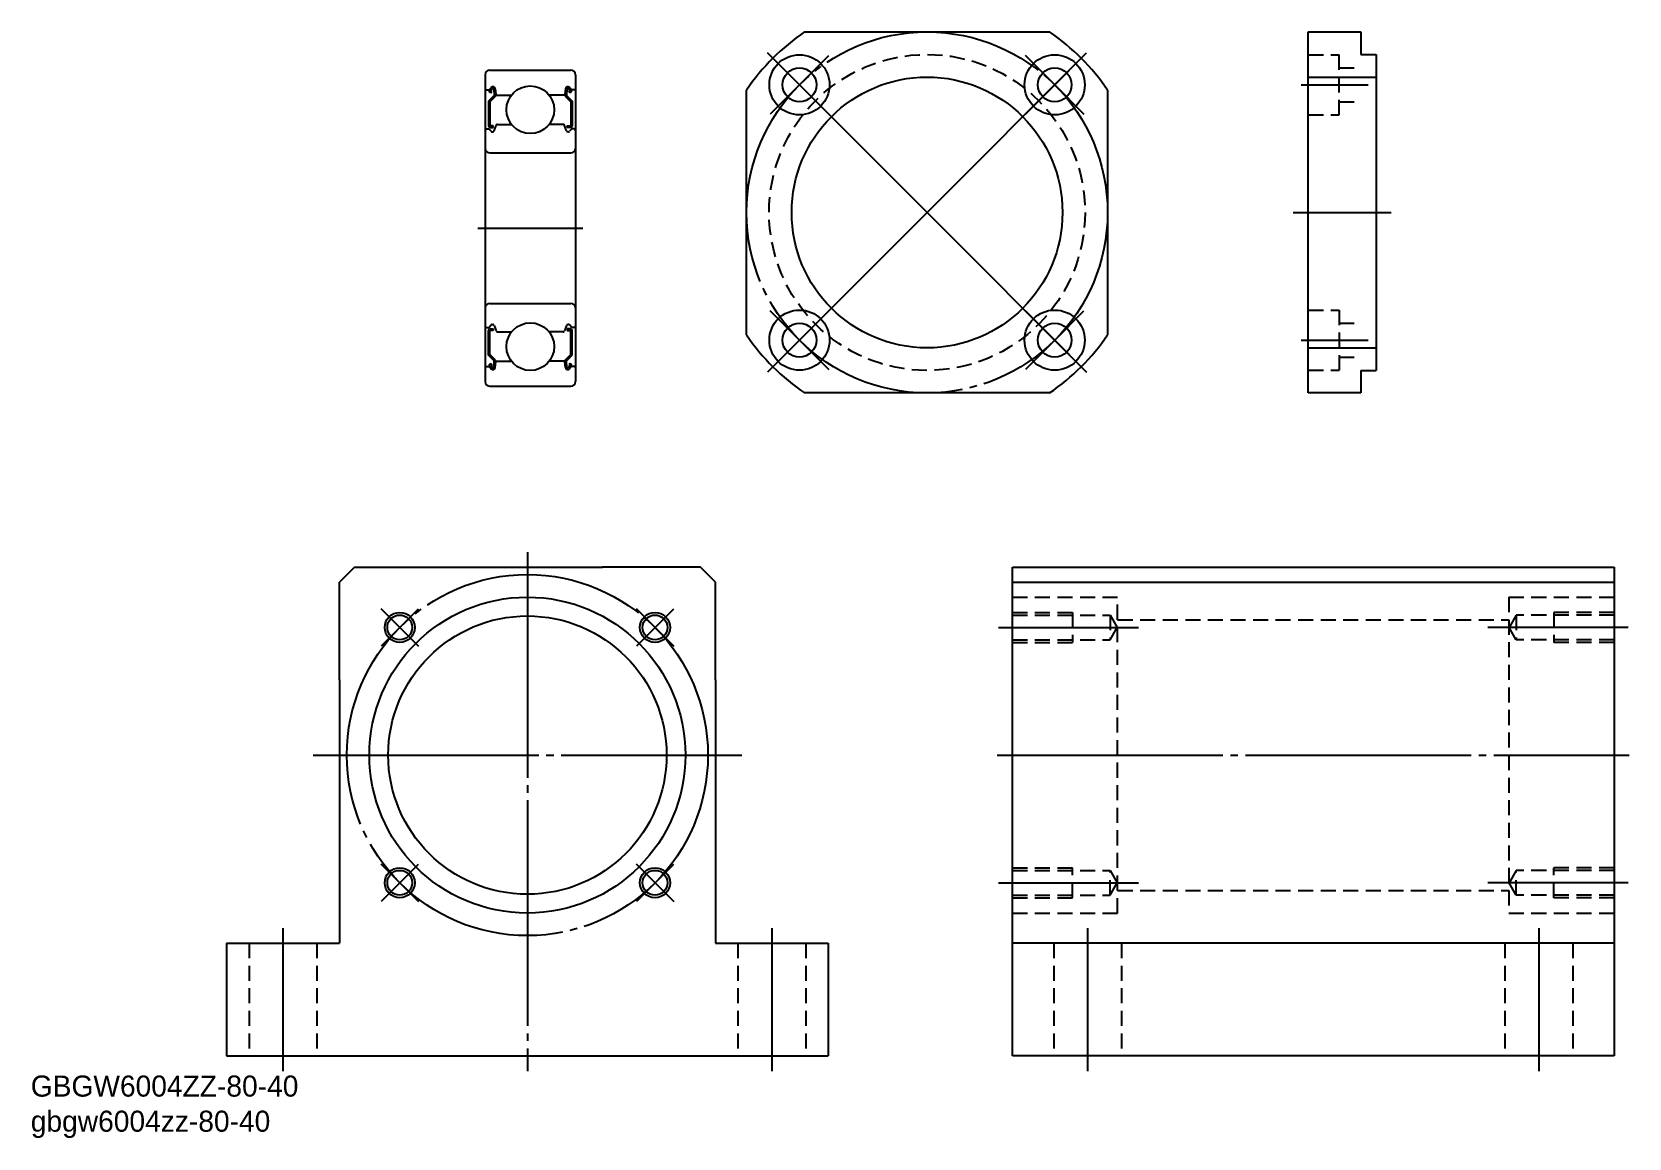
# Model space of a CAD drawing. Extents: x -162 to 50, y -33 to 114.
import ezdxf

# ---------------------------------------------------------------- set-up
doc = ezdxf.new("R2010")
doc.units = 0
doc.linetypes.add('CENTER', pattern=[33, 30, -1, 1, -1])
doc.linetypes.add('DASHED', pattern=[3, 2, -1])
doc.layers.get('0').update_dxf_attribs({"linetype": 'CONTINUOUS'})
doc.layers.add('CENTER', color=7, linetype='CONTINUOUS')

# ---------------------------------------------------------------- blocks, each defined once
blk = doc.blocks.new('*U2')
at = {"linetype": 'CONTINUOUS'}
for s, p in [('GBGW6004ZZ-80-40', (-162.27, -27.28)), ('gbgw6004zz-80-40', (-162.27, -31.95))]:
    blk.add_text(s, height=2.8, dxfattribs=at).set_placement(p)

msp = doc.modelspace()

# ---------------------------------------------------------------- linework, layer by layer
at = {"color": 7, "linetype": 'CONTINUOUS'}
for p, q in [((-59.38, 114.26), (-26.82, 114.26)), ((7.59, 114.26), (14.59, 114.26)), ((7.59, 66.26), (7.59, 114.26)), ((14.59, 114.26), (14.59, 111.26)), ((14.59, 111.26), (16.59, 111.26)), ((16.59, 111.26), (16.59, 69.26)), ((-67.1, 73.98), (-67.1, 106.54)), ((-19.1, 106.54), (-19.1, 73.98)), ((7.59, 108.26), (16.59, 108.26)), ((7.59, 72.26), (16.59, 72.26)), ((14.59, 69.26), (16.59, 69.26)), ((14.59, 69.26), (14.59, 66.26)), ((-26.82, 66.26), (-59.38, 66.26)), ((14.59, 66.26), (7.59, 66.26)), ((-119.24, 43.12), (-121.24, 41.12)), ((-119.24, 43.12), (-106.24, 43.12)), ((-106.24, 43.12), (-86.24, 43.12)), ((-73.24, 43.12), (-86.24, 43.12)), ((-71.24, 41.12), (-73.24, 43.12)), ((-31.76, 43.12), (48.24, 43.12)), ((-31.76, -21.88), (-31.76, 43.12)), ((-31.76, -21.88), (-31.76, 43.12)), ((48.24, 43.12), (48.24, -21.88)), ((-121.24, 28.12), (-121.24, 41.12)), ((-71.24, 28.12), (-71.24, 41.12)), ((-31.76, 41.12), (48.24, 41.12)), ((-121.24, 28.12), (-121.24, -6.88)), ((-71.24, 28.12), (-71.24, -6.88)), ((-136.24, -6.88), (-121.24, -6.88)), ((-136.24, -6.88), (-136.24, -21.88)), ((-71.24, -6.88), (-56.24, -6.88)), ((-56.24, -6.88), (-56.24, -21.88)), ((48.24, -6.88), (-31.76, -6.88)), ((-136.24, -21.88), (-56.24, -21.88)), ((48.24, -21.88), (-31.76, -21.88))]:
    msp.add_line(p, q, dxfattribs=at)
at = {"color": 3, "linetype": 'DASHED'}
for p, q in [((7.59, 111.23), (11.69, 111.23)), ((11.69, 103.23), (11.69, 111.23)), ((11.69, 109.48), (14.59, 109.48)), ((11.69, 104.98), (14.59, 104.98)), ((7.59, 103.23), (11.69, 103.23)), ((7.59, 77.29), (11.69, 77.29)), ((11.69, 77.29), (11.69, 69.29)), ((11.69, 75.54), (14.59, 75.54)), ((11.69, 71.04), (14.59, 71.04)), ((7.59, 69.29), (11.69, 69.29)), ((-31.76, 39.12), (-17.76, 39.12)), ((-17.76, -2.88), (-17.76, 39.12)), ((34.24, 39.12), (48.24, 39.12)), ((34.24, 39.12), (34.24, -2.88)), ((-31.76, 37.09), (-23.76, 37.09)), ((-31.76, 36.74), (-18.76, 36.74)), ((-23.76, 37.09), (-23.76, 33.09)), ((-18.76, 36.74), (-18.76, 33.44)), ((-18.76, 36.74), (-17.81, 35.09)), ((-17.76, 36.12), (34.24, 36.12)), ((35.24, 36.74), (34.28, 35.09)), ((35.24, 36.74), (35.24, 33.44)), ((48.24, 36.74), (35.24, 36.74)), ((40.24, 37.09), (40.24, 33.09)), ((48.24, 37.09), (40.24, 37.09)), ((-18.76, 33.44), (-17.81, 35.09)), ((35.24, 33.44), (34.28, 35.09)), ((-31.76, 33.44), (-18.76, 33.44)), ((-31.76, 33.09), (-23.76, 33.09)), ((48.24, 33.44), (35.24, 33.44)), ((48.24, 33.09), (40.24, 33.09)), ((-31.76, 3.15), (-23.76, 3.15)), ((-31.76, 2.8), (-18.76, 2.8)), ((-23.76, -0.85), (-23.76, 3.15)), ((-18.76, -0.5), (-18.76, 2.8)), ((-18.76, 2.8), (-17.81, 1.15)), ((35.24, 2.8), (34.28, 1.15)), ((35.24, -0.5), (35.24, 2.8)), ((48.24, 2.8), (35.24, 2.8)), ((40.24, -0.85), (40.24, 3.15)), ((48.24, 3.15), (40.24, 3.15)), ((-18.76, -0.5), (-17.81, 1.15)), ((-17.76, 0.12), (34.24, 0.12)), ((35.24, -0.5), (34.28, 1.15)), ((-31.76, -0.5), (-18.76, -0.5)), ((-31.76, -0.85), (-23.76, -0.85)), ((48.24, -0.5), (35.24, -0.5)), ((48.24, -0.85), (40.24, -0.85)), ((-31.76, -2.88), (-17.76, -2.88)), ((34.24, -2.88), (48.24, -2.88)), ((-133.24, -6.88), (-133.24, -21.88)), ((-124.24, -6.88), (-124.24, -21.88)), ((-68.24, -6.88), (-68.24, -21.88)), ((-59.24, -6.88), (-59.24, -21.88)), ((-26.26, -6.88), (-26.26, -21.88)), ((-17.26, -6.88), (-17.26, -21.88)), ((33.74, -6.88), (33.74, -21.88)), ((42.74, -6.88), (42.74, -21.88))]:
    msp.add_line(p, q, dxfattribs=at)
for p, q in [((-101.85, 108.57), (-101.85, 67.77)), ((-101.25, 109.17), (-90.45, 109.17)), ((-89.85, 108.57), (-89.85, 67.77)), ((-101.75, 106.57), (-101.29, 106.57)), ((-101.29, 106.57), (-101.04, 106.87)), ((-101.11, 106.16), (-101.26, 106.29)), ((-101.14, 106.44), (-100.89, 106.74)), ((-100.98, 106.32), (-101.14, 106.44)), ((-101.11, 106.16), (-100.98, 106.32)), ((-100.71, 106.68), (-100.67, 105.81)), ((-100.51, 106.7), (-100.45, 105.97)), ((-100.47, 106.19), (-100.47, 105.72)), ((-91.19, 106.7), (-91.25, 105.97)), ((-91.23, 106.19), (-91.23, 105.72)), ((-90.99, 106.68), (-91.03, 105.81)), ((-90.56, 106.44), (-90.81, 106.74)), ((-90.71, 106.32), (-90.56, 106.44)), ((-90.59, 106.16), (-90.71, 106.32)), ((-90.41, 106.57), (-90.66, 106.87)), ((-90.59, 106.16), (-90.43, 106.29)), ((-89.95, 106.57), (-90.41, 106.57)), ((-100.67, 105.81), (-101.42, 105.06)), ((-101.42, 105.06), (-101.42, 101.77)), ((-100.47, 105.72), (-101.22, 104.97)), ((-101.22, 104.97), (-101.22, 101.77)), ((-100.35, 105.87), (-98.35, 105.87)), ((-91.35, 105.87), (-93.34, 105.87)), ((-91.23, 105.72), (-90.48, 104.97)), ((-91.03, 105.81), (-90.28, 105.06)), ((-90.48, 104.97), (-90.48, 101.77)), ((-90.28, 105.06), (-90.28, 101.77)), ((-100.21, 101.97), (-98.35, 101.97)), ((-91.49, 101.97), (-93.34, 101.97)), ((-101.65, 101.37), (-101.35, 101.37)), ((-101.35, 101.37), (-101.07, 101.05)), ((-100.77, 101.77), (-101.22, 101.77)), ((-101.22, 101.57), (-100.77, 101.57)), ((-100.92, 100.97), (-100.85, 100.97)), ((-100.77, 101.57), (-100.77, 101.77)), ((-100.67, 101.11), (-100.4, 101.84)), ((-91.03, 101.11), (-91.3, 101.84)), ((-90.93, 101.77), (-90.48, 101.77)), ((-90.93, 101.57), (-90.93, 101.77)), ((-90.48, 101.57), (-90.93, 101.57)), ((-90.78, 100.97), (-90.84, 100.97)), ((-90.35, 101.37), (-90.62, 101.05)), ((-90.05, 101.37), (-90.35, 101.37)), ((-101.25, 98.17), (-90.45, 98.17)), ((-101.25, 78.17), (-90.45, 78.17)), ((-101.65, 74.97), (-101.35, 74.97)), ((-101.42, 71.29), (-101.42, 74.57)), ((-101.35, 74.97), (-101.07, 75.3)), ((-101.22, 74.77), (-100.77, 74.77)), ((-100.77, 74.57), (-101.22, 74.57)), ((-101.22, 71.37), (-101.22, 74.57)), ((-100.92, 75.37), (-100.85, 75.37)), ((-100.77, 74.77), (-100.77, 74.57)), ((-100.67, 75.24), (-100.4, 74.51)), ((-100.21, 74.37), (-98.35, 74.37)), ((-91.49, 74.37), (-93.34, 74.37)), ((-91.03, 75.24), (-91.3, 74.51)), ((-90.48, 74.77), (-90.93, 74.77)), ((-90.93, 74.77), (-90.93, 74.57)), ((-90.93, 74.57), (-90.48, 74.57)), ((-90.78, 75.37), (-90.84, 75.37)), ((-90.35, 74.97), (-90.62, 75.3)), ((-90.48, 71.37), (-90.48, 74.57)), ((-90.05, 74.97), (-90.35, 74.97)), ((-90.28, 71.29), (-90.28, 74.57)), ((-100.67, 70.54), (-101.42, 71.29)), ((-101.11, 70.18), (-101.26, 70.06)), ((-100.47, 70.62), (-101.22, 71.37)), ((-101.11, 70.18), (-100.98, 70.03)), ((-100.71, 69.66), (-100.67, 70.54)), ((-100.51, 69.64), (-100.45, 70.38)), ((-100.47, 70.15), (-100.47, 70.62)), ((-100.35, 70.47), (-98.35, 70.47)), ((-91.35, 70.47), (-93.34, 70.47)), ((-91.19, 69.64), (-91.25, 70.38)), ((-91.23, 70.62), (-90.48, 71.37)), ((-91.23, 70.15), (-91.23, 70.62)), ((-91.03, 70.54), (-90.28, 71.29)), ((-90.99, 69.66), (-91.03, 70.54)), ((-90.59, 70.18), (-90.71, 70.03)), ((-90.59, 70.18), (-90.43, 70.06)), ((-101.75, 69.77), (-101.29, 69.77)), ((-101.29, 69.77), (-101.04, 69.48)), ((-100.98, 70.03), (-101.14, 69.9)), ((-101.14, 69.9), (-100.89, 69.6)), ((-90.56, 69.9), (-90.81, 69.6)), ((-90.71, 70.03), (-90.56, 69.9)), ((-90.41, 69.77), (-90.66, 69.48)), ((-89.95, 69.77), (-90.41, 69.77)), ((-101.25, 67.17), (-90.45, 67.17)), ((-98.35, 67.17), (-98.35, 67.17)), ((-95.85, 67.17), (-95.85, 67.17))]:
    msp.add_line(p, q)
msp.add_circle((-43.1, 90.26), 21, dxfattribs=at)
at = {"color": 7, "linetype": 'CONTINUOUS'}
for centre, radius in [((-60.07, 107.23), 4), ((-26.13, 107.23), 4), ((-60.07, 107.23), 2.25), ((-26.13, 107.23), 2.25), ((-43.1, 90.26), 18), ((-60.07, 73.29), 4), ((-60.07, 73.29), 4), ((-26.13, 73.29), 4), ((-60.07, 73.29), 2.25), ((-60.07, 73.29), 2.25), ((-26.13, 73.29), 2.25), ((-96.24, 18.12), 21), ((-113.21, 35.09), 1.65), ((-96.24, 18.12), 18.5), ((-79.27, 35.09), 1.65), ((-113.21, 1.15), 1.65), ((-79.27, 1.15), 1.65)]:
    msp.add_circle(centre, radius, dxfattribs=at)
for centre in [(-95.85, 103.92), (-95.85, 72.42)]:
    msp.add_circle(centre, 3.17)
at = {"color": 3, "linetype": 'CONTINUOUS'}
for centre in [(-113.21, 35.09), (-79.27, 35.09), (-113.21, 1.15), (-79.27, 1.15)]:
    msp.add_circle(centre, 2, dxfattribs=at)
at = {"color": 7, "linetype": 'CONTINUOUS'}
for start, end in [(124.1484, 145.8516), (34.1484, 55.8516), (214.1484, 235.8516), (304.1484, 325.8516)]:
    msp.add_arc((-43.1, 90.26), 29, start, end, dxfattribs=at)
for centre, radius, start, end in [((-101.25, 108.57), 0.6, 90, 180), ((-90.45, 108.57), 0.6, 0, 90), ((-101.75, 106.67), 0.1, 180, 270), ((-101.14, 106.45), 0.2, 140.002, 230.0826), ((-100.81, 106.68), 0.3, 4.9967, 140.002), ((-100.81, 106.68), 0.1, 2.8198, 140.0002), ((-90.89, 106.68), 0.3, 39.998, 175.0033), ((-90.89, 106.68), 0.1, 39.9998, 177.1802), ((-90.56, 106.45), 0.2, 309.9174, 39.998), ((-89.95, 106.67), 0.1, 270, 0), ((-100.35, 105.97), 0.1, 184.9967, 270), ((-91.35, 105.97), 0.1, 270, 355.0033), ((-100.21, 101.77), 0.2, 90, 159.9914), ((-91.49, 101.77), 0.2, 20.0086, 90), ((-101.65, 101.17), 0.2, 90, 180), ((-101.22, 101.77), 0.2, 180, 270), ((-100.92, 101.17), 0.2, 219.9945, 270), ((-100.85, 101.17), 0.2, 270, 339.9914), ((-90.84, 101.17), 0.2, 200.0086, 270), ((-90.78, 101.17), 0.2, 270, 320.0055), ((-90.48, 101.77), 0.2, 270, 0), ((-90.05, 101.17), 0.2, 0, 90), ((-101.25, 98.77), 0.6, 180, 270), ((-90.45, 98.77), 0.6, 270, 0), ((-101.25, 77.57), 0.6, 90, 180), ((-90.45, 77.57), 0.6, 0, 90), ((-101.65, 75.17), 0.2, 180, 270), ((-101.22, 74.57), 0.2, 90, 180), ((-100.92, 75.17), 0.2, 90, 140.0055), ((-100.85, 75.17), 0.2, 20.0086, 90), ((-100.21, 74.57), 0.2, 200.0086, 270), ((-91.49, 74.57), 0.2, 270, 339.9914), ((-90.84, 75.17), 0.2, 90, 159.9914), ((-90.78, 75.17), 0.2, 39.9945, 90), ((-90.48, 74.57), 0.2, 0, 90), ((-90.05, 75.17), 0.2, 270, 0), ((-100.35, 70.37), 0.1, 90, 175.0033), ((-91.35, 70.37), 0.1, 4.9967, 90), ((-101.75, 69.67), 0.1, 90, 180), ((-101.14, 69.9), 0.2, 129.9174, 219.998), ((-100.81, 69.67), 0.3, 219.998, 355.0033), ((-100.81, 69.67), 0.1, 219.9998, 357.1802), ((-90.89, 69.67), 0.3, 184.9967, 320.002), ((-90.89, 69.67), 0.1, 182.8198, 320.0002), ((-90.56, 69.9), 0.2, 320.002, 50.0826), ((-89.95, 69.67), 0.1, 0, 90), ((-101.25, 67.77), 0.6, 180, 270), ((-90.45, 67.77), 0.6, 270, 0)]:
    msp.add_arc(centre, radius, start, end)
at = {"layer": 'CENTER', "color": 1, "linetype": 'CENTER'}
for p, q in [((-43.1, 90.26), (-64.66, 111.83)), ((-60.07, 107.23), (-63.96, 111.12)), ((-60.07, 107.23), (-56.18, 111.12)), ((-43.1, 90.26), (-21.53, 111.83)), ((-26.13, 107.23), (-30.02, 111.12)), ((-26.13, 107.23), (-22.24, 111.12)), ((-60.07, 107.23), (-63.96, 103.34)), ((-60.07, 107.23), (-56.18, 103.34)), ((-26.13, 107.23), (-30.02, 103.34)), ((-26.13, 107.23), (-22.24, 103.34)), ((6.64, 107.23), (15.56, 107.23)), ((-43.1, 90.26), (-64.66, 68.69)), ((-43.1, 90.26), (-21.53, 68.69)), ((5.59, 90.26), (18.59, 90.26)), ((-102.85, 88.17), (-88.85, 88.17)), ((-60.07, 73.29), (-63.96, 77.18)), ((-60.07, 73.29), (-63.96, 77.18)), ((-60.07, 73.29), (-56.18, 77.18)), ((-60.07, 73.29), (-56.18, 77.18)), ((-26.13, 73.29), (-30.02, 77.18)), ((-26.13, 73.29), (-22.24, 77.18)), ((-60.07, 73.29), (-63.96, 69.4)), ((-60.07, 73.29), (-63.96, 69.4)), ((-60.07, 73.29), (-56.18, 69.4)), ((-60.07, 73.29), (-56.18, 69.4)), ((-26.13, 73.29), (-30.02, 69.4)), ((-26.13, 73.29), (-22.24, 69.4)), ((6.64, 73.29), (15.56, 73.29)), ((-96.24, 45.12), (-96.24, -23.88)), ((-113.21, 35.09), (-115.68, 37.57)), ((-113.21, 35.09), (-110.73, 37.57)), ((-79.27, 35.09), (-81.74, 37.57)), ((-79.27, 35.09), (-76.79, 37.57)), ((-113.21, 35.09), (-115.68, 32.62)), ((-113.21, 35.09), (-110.73, 32.62)), ((-79.27, 35.09), (-81.74, 32.62)), ((-79.27, 35.09), (-76.79, 32.62)), ((-33.62, 35.09), (-14.97, 35.09)), ((50.1, 35.09), (31.44, 35.09)), ((-124.74, 18.12), (-67.74, 18.12)), ((-33.76, 18.12), (50.24, 18.12)), ((-113.21, 1.15), (-115.68, 3.63)), ((-113.21, 1.15), (-110.73, 3.63)), ((-79.27, 1.15), (-81.74, 3.63)), ((-79.27, 1.15), (-76.79, 3.63)), ((-113.21, 1.15), (-115.68, -1.32)), ((-113.21, 1.15), (-110.73, -1.32)), ((-79.27, 1.15), (-81.74, -1.32)), ((-79.27, 1.15), (-76.79, -1.32)), ((-33.62, 1.15), (-14.97, 1.15)), ((50.1, 1.15), (31.44, 1.15)), ((-128.74, -4.88), (-128.74, -23.88)), ((-63.74, -4.88), (-63.74, -23.88)), ((-21.76, -4.88), (-21.76, -23.88)), ((38.24, -4.88), (38.24, -23.88))]:
    msp.add_line(p, q, dxfattribs=at)
for centre in [(-43.1, 90.26), (-96.24, 18.12)]:
    msp.add_circle(centre, 24, dxfattribs=at)

# ---------------------------------------------------------------- block references
at = {"linetype": 'CONTINUOUS'}
msp.add_blockref('*U2', (0, 0), dxfattribs=at)

doc.saveas('drawing.dxf')
